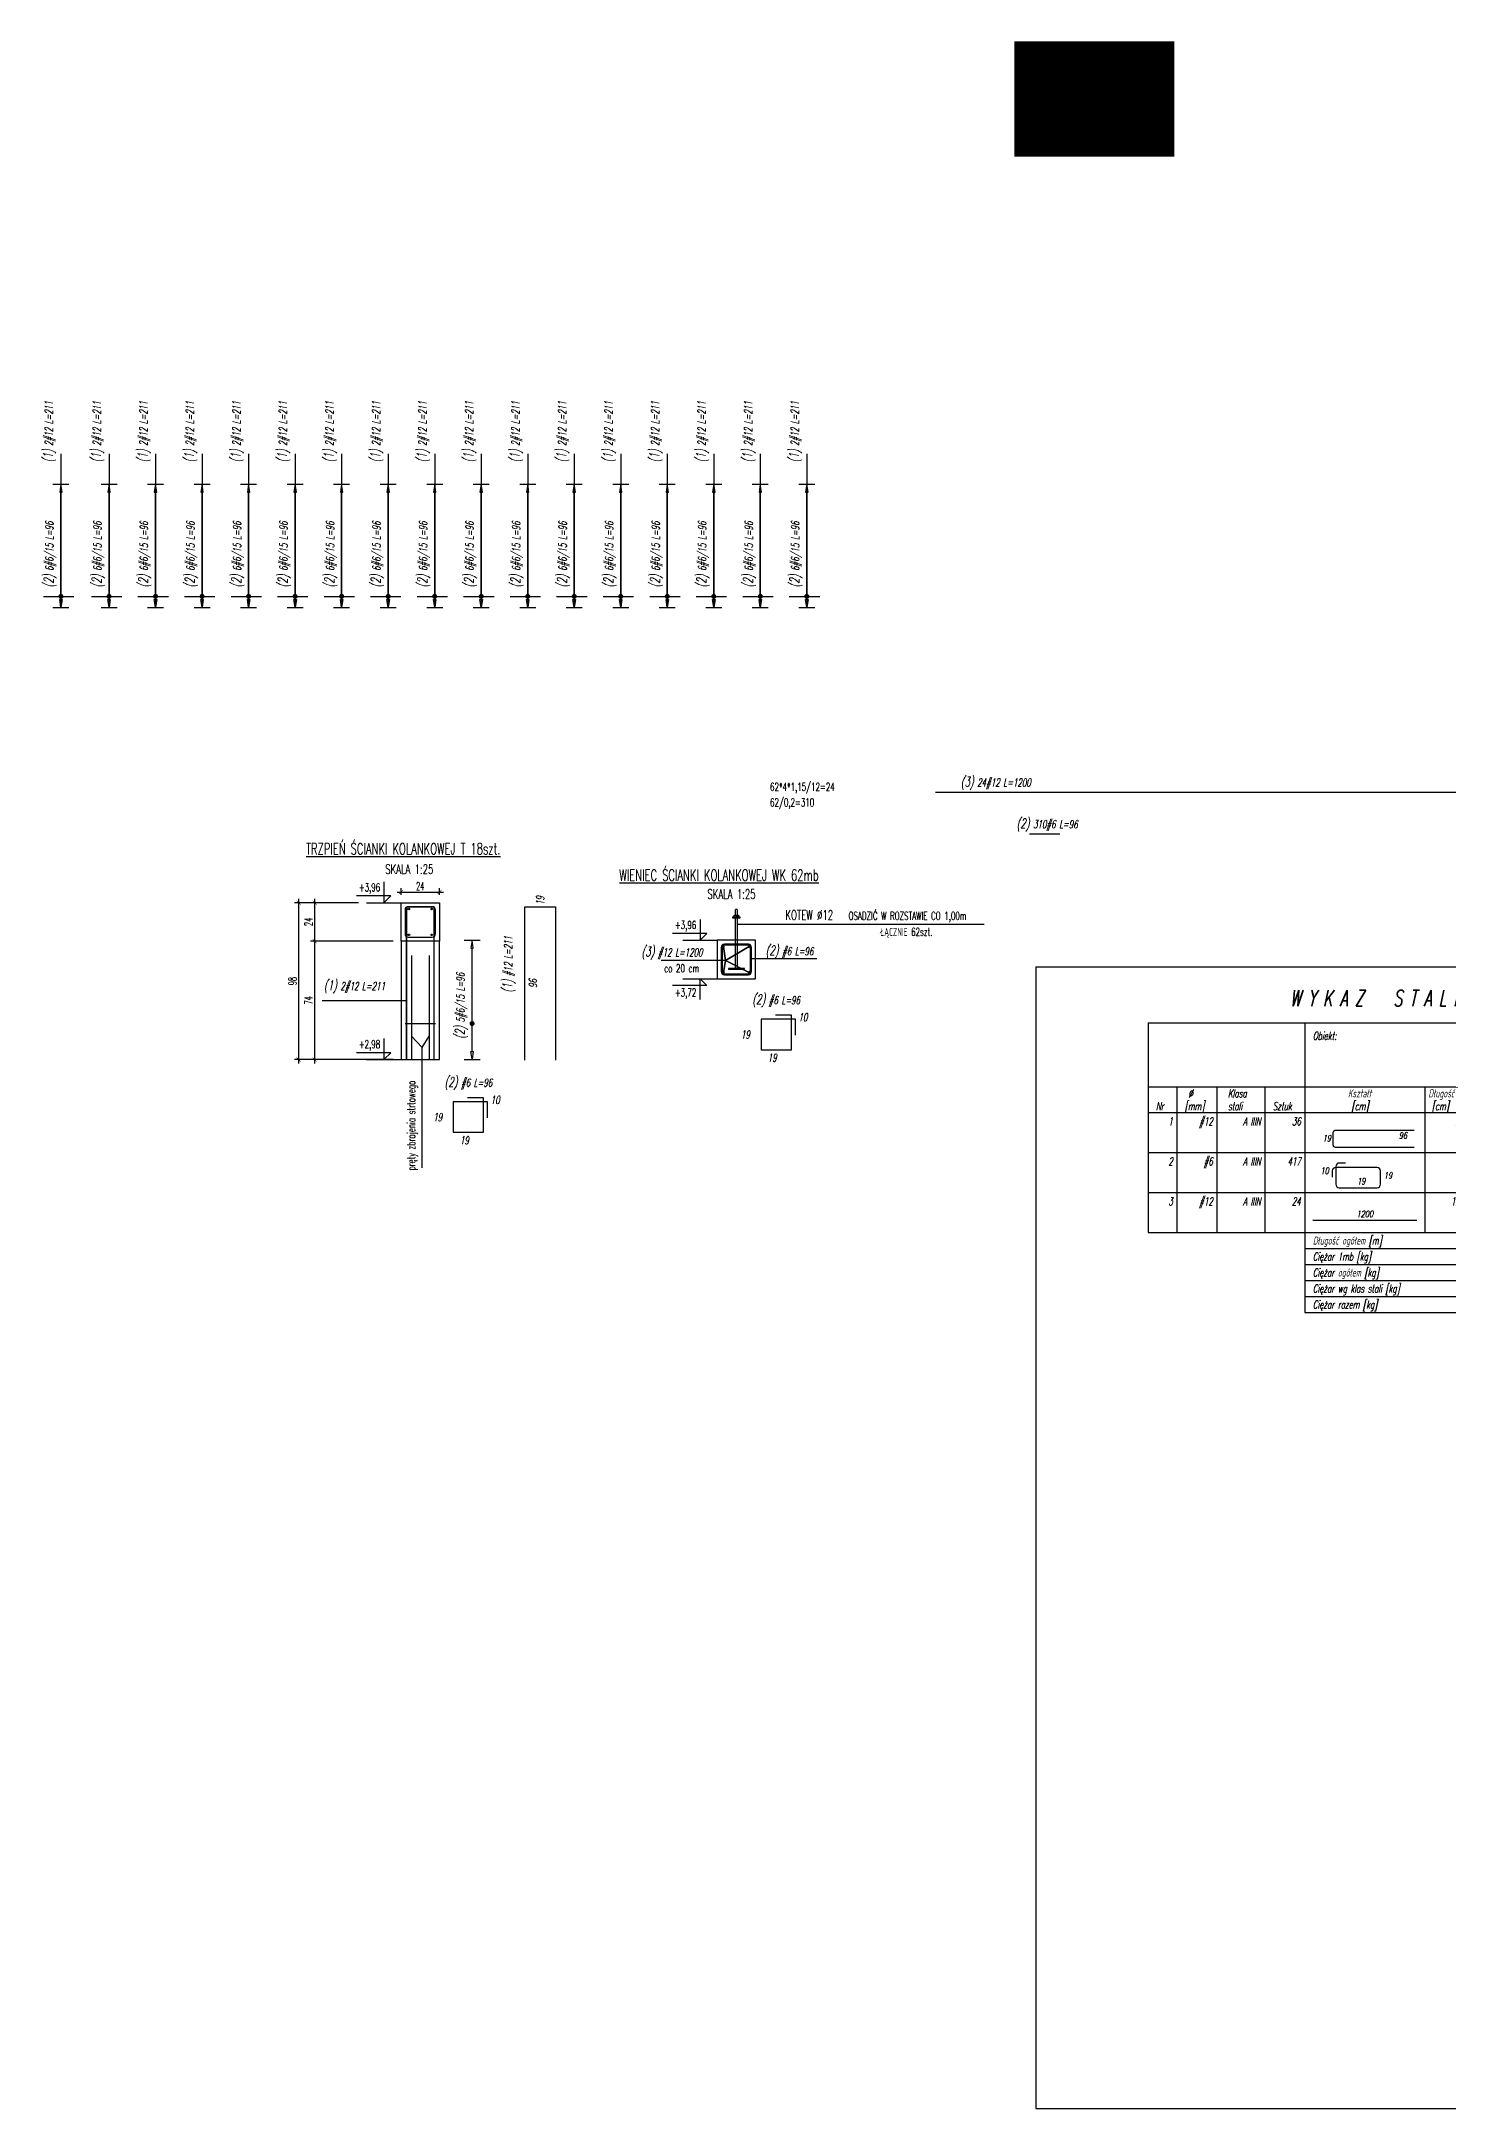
# Model space of a CAD drawing. Header units: millimetres. Extents: x 31256 to 35513, y -61921 to -60629.
# Drawn here: x 33755 to 34634, y -61921 to -60629 of the extents above; entities that cross this region are included whole.
import ezdxf
from ezdxf.enums import TextEntityAlignment as Align

# ---------------------------------------------------------------- set-up
doc = ezdxf.new("R2010")
doc.units = ezdxf.units.MM
doc.header["$LTSCALE"] = 5
doc.layers.get('Defpoints').update_dxf_attribs({"color": 251})
doc.layers.add('__NIEDRUK__', color=54, linetype='Continuous', plot=False)
for name, color, linetype in [('K-HATCHpręt', 105, 'Continuous'), ('K-LINIA', 254, 'Continuous'), ('K-ODNOSNIK', 8, 'Continuous'), ('K-SCIANY', 2, 'Continuous'), ('K-SRUBY', 3, 'Continuous'), ('K-TEXT 2.4mm', 71, 'Continuous'), ('K-TEXT 2.8mm', 101, 'Continuous'), ('K-TEXT 2mm', 254, 'Continuous'), ('K-WYMIARY', 1, 'Continuous'), ('K-ZBROJ_06', 101, 'Continuous'), ('K-ZBROJ_12', 161, 'Continuous'), ('ZBROJA_NIEZLICZAC', 255, 'Continuous'), ('ZBROJA_PRET', 161, 'Continuous'), ('ZBROJA_RZUTPR', 141, 'Continuous'), ('ZBROJA_RZUTPR1', 255, 'Continuous'), ('ZBROJA_WADLIWE', 1, 'Continuous'), ('ZBROJA_ZASIEG', 253, 'Continuous'), ('ZBROJA_ZESTAWIENIE', 62, 'Continuous'), ('ZBROJA_ZESTAWIENIE1', 252, 'Continuous'), ('ZBROJA_ZESTAWIENIE2', 30, 'Continuous'), ('ZBROJA_ZESTAWIENIE3', 141, 'Continuous'), ('ZBROJA_ZESTAWIENIE4', 210, 'Continuous'), ('ZBROJA_ZLICZAC', 125, 'Continuous')]:
    doc.layers.add(name, color=color, linetype=linetype)
doc.styles.add('STYL_ZBROJA', font='romanszb.shx', dxfattribs={"width": 0.65, "oblique": 12})
doc.styles.add('text 2.4mm', font='romans.shx', dxfattribs={"width": 0.65})
doc.styles.add('text 2.8mm', font='romans.shx', dxfattribs={"width": 0.65})
doc.styles.add('text 2mm', font='romans.shx', dxfattribs={"width": 0.65})
doc.styles.add('WYM1', font='romanszb.shx', dxfattribs={"width": 0.6})
doc.dimstyles.new('CM100', dxfattribs={"dimscale": 5, "dimtxt": 2, "dimasz": 1, "dimexe": 1, "dimexo": 2, "dimgap": 0.5, "dimtad": 1, "dimrnd": 0.5, "dimdsep": 46, "dimtxsty": 'WYM1', "dimblk": 'OBLIQUE', "dimcen": 0, "dimdle": 1, "dimclrd": 253, "dimclre": 251, "dimclrt": 30, "dimadec": 0, "dimazin": 0, "dimtfac": 1, "dimtix": 1, "dimtmove": 0, "dimatfit": 0, "dimfxl": 1, "dimtfillclr": 256, "dimtolj": 1, "dimarcsym": 0})

# ---------------------------------------------------------------- blocks, each defined once
blk = doc.blocks.new('A$C392df230')
h = blk.add_hatch()
h.set_pattern_fill('ANGLE', color=256, scale=0.025)
h.set_pattern_definition([(360, (-2880.4701, 5517.13781), (-5e-64, 0.174625), [0.127, -0.047625]), (90, (-2880.4701, 5517.13781), (-0.174625, 1e-17), [0.127, -0.047625])])
h.paths.add_polyline_path([(0.5, 0, 1), (-0.5, 0, 1)])
blk.add_circle((0, 0), 0.5)
blk = doc.blocks.new('_zestawienie')
at = {"layer": 'ZBROJA_ZESTAWIENIE'}
for p, q in [((0, 0), (413, 0)), ((98, 0), (98, -40)), ((293, 0), (293, -40)), ((413, 0), (413, -40)), ((0, -40), (413, -40)), ((0, -40), (0, -48)), ((0, -48), (0, -56)), ((18, -40), (18, -48)), ((18, -48), (18, -56)), ((43, -40), (43, -48)), ((43, -48), (43, -56)), ((73, -40), (73, -48)), ((73, -48), (73, -56)), ((98, -40), (98, -48)), ((98, -48), (98, -56)), ((173, -40), (173, -48)), ((173, -48), (173, -56)), ((203, -40), (203, -48)), ((203, -48), (203, -56)), ((233, -48), (233, -56)), ((263, -48), (263, -56)), ((293, -48), (293, -56)), ((323, -48), (323, -56)), ((353, -48), (353, -56)), ((383, -48), (383, -56)), ((413, -40), (413, -56)), ((413, -48), (413, -56)), ((0, -56), (413, -56)), ((0, -56), (0, -81)), ((18, -56), (18, -81)), ((43, -56), (43, -81)), ((73, -56), (73, -81)), ((98, -56), (98, -81)), ((173, -56), (173, -81)), ((203, -56), (203, -81)), ((233, -56), (233, -81)), ((263, -56), (263, -81)), ((293, -56), (293, -81)), ((323, -56), (323, -81)), ((353, -56), (353, -81)), ((383, -56), (383, -81)), ((413, -56), (413, -81)), ((0, -81), (0, -106)), ((18, -81), (18, -106)), ((43, -81), (43, -106)), ((73, -81), (73, -106)), ((98, -81), (98, -106)), ((173, -81), (173, -106)), ((203, -81), (203, -106)), ((233, -81), (233, -106)), ((263, -81), (263, -106)), ((293, -81), (293, -106)), ((323, -81), (323, -106)), ((353, -81), (353, -106)), ((383, -81), (383, -106)), ((413, -81), (413, -106)), ((0, -106), (0, -131)), ((18, -106), (18, -131)), ((43, -106), (43, -131)), ((73, -106), (73, -131)), ((98, -106), (98, -131)), ((173, -106), (173, -131)), ((203, -106), (203, -131)), ((233, -106), (233, -131)), ((263, -106), (263, -131)), ((293, -106), (293, -131)), ((323, -106), (323, -131)), ((353, -106), (353, -131)), ((383, -106), (383, -131)), ((413, -106), (413, -131)), ((0, -131), (413, -131)), ((98, -131), (98, -181)), ((203, -131), (203, -181)), ((233, -131), (233, -161)), ((263, -131), (263, -161)), ((293, -131), (293, -171)), ((323, -131), (323, -171)), ((353, -131), (353, -171)), ((383, -131), (383, -171)), ((413, -131), (413, -171)), ((413, -131), (413, -171)), ((263, -161), (263, -171)), ((413, -171), (413, -181)), ((98, -181), (413, -181))]:
    blk.add_line(p, q, dxfattribs=at)
at = {"layer": 'ZBROJA_ZESTAWIENIE1'}
for p, q in [((-70, 35), (428, 35)), ((-70, 35), (-70, -678.5)), ((428, 35), (428, -678.5)), ((203, -48), (413, -48)), ((0, -81), (413, -81)), ((0, -106), (413, -106)), ((98, -141), (413, -141)), ((98, -151), (413, -151)), ((98, -161), (413, -161)), ((98, -171), (413, -171)), ((-70, -678.5), (428, -678.5))]:
    blk.add_line(p, q, dxfattribs=at)
at = {"layer": 'ZBROJA_ZESTAWIENIE2'}
blk.add_line((0, 0), (0, -40), dxfattribs=at)
at = {"layer": 'ZBROJA_ZESTAWIENIE3'}
for points in [[(166.35, -77.75), (117.25, -77.75, -0.4142136), (115.75, -76.25), (115.75, -68.4, -0.4142136), (117.25, -66.9), (166.35, -66.9)], [(123.35, -87.55), (119.5, -87.55, 0.4142136), (117.3, -89.75), (117.3, -100.75, 0.4142136), (119.5, -102.95), (143.1, -102.95, 0.4142136), (145.3, -100.75), (145.3, -92.5, 0.4142136), (143.1, -90.3), (117.35, -90.3, 0.4142136), (115.15, -92.5), (115.15, -96.3)]]:
    blk.add_lwpolyline(points, format="xyb", dxfattribs=at)
blk.add_lwpolyline([(103, -123.2), (168, -123.2)], dxfattribs=at)
at = {"layer": 'ZBROJA_ZESTAWIENIE2', "style": 'STYL_ZBROJA', "oblique": 12, "width": 0.65}
for s, p in [('Obiekt:', (103, -12)), ('Rys. ', (296.5, -8)), ('Nr rys. ', (296.5, -16)), ('Data ', (296.5, -32)), ('Strona ', (296.5, -24)), ('1 z 1', (323, -24)), ('Wyk ', (296.5, -40)), ('Nr', (5, -56)), ('[mm]', (23, -56)), (' %%c', (23, -48)), ('Klasa', (50, -48)), ('stali', (50, -56)), ('Sztuk', (78, -56)), ('Kształt', (125, -48)), (' [cm]', (125, -56)), (' Długość', (173, -48)), ('  [cm]', (173, -56)), ('Długość ogółem [m]', (103, -140)), ('Ciężar 1mb [kg]', (103, -150)), ('Ciężar ogółem [kg]', (103, -160)), ('Ciężar wg klas stali [kg]', (103, -170)), ('Ciężar razem [kg]', (103, -180))]:
    blk.add_text(s, height=5, dxfattribs=at).set_placement(p, align=Align.BOTTOM_LEFT)
for s, p in [('6', (225.5, -55)), ('12', (255.5, -55)), ('1', (15.5, -64)), ('#12', (40.5, -64)), ('A IIIN', (70.5, -64)), ('36', (95.5, -64)), ('211', (200.5, -64)), ('75.96', (260.5, -64)), ('2', (15.5, -89)), ('#6', (40.5, -89)), ('A IIIN', (70.5, -89)), ('417', (95.5, -89)), ('96', (200.5, -89)), ('400.32', (230.5, -89)), ('3', (15.5, -114)), ('#12', (40.5, -114)), ('A IIIN', (70.5, -114)), ('24', (95.5, -114)), ('1200', (200.5, -114)), ('288', (260.5, -114)), ('400.32', (230.5, -139)), ('363.96', (260.5, -139)), ('0.222', (230.5, -149)), ('88.9', (230.5, -159)), ('323.2', (260.5, -159)), ('0.888', (260.5, -149)), ('(A IIIN) 412.1', (260.5, -169)), ('412.1', (410.5, -179))]:
    blk.add_text(s, height=5, dxfattribs=at).set_placement(p, align=Align.RIGHT)
for s, height, p in [('Długość całkowita [m]', 5, (308, -46)), ('19', 4, (133.25, -100.9))]:
    blk.add_text(s, height=height, dxfattribs=at).set_placement(p, align=Align.CENTER)
blk.add_text('19', height=4, dxfattribs=at).set_placement((114.35, -72.05), align=Align.MIDDLE_RIGHT)
for s, p in [('96', (161.9, -73.5)), ('10', (112.95, -95.6))]:
    blk.add_text(s, height=4, dxfattribs=at).set_placement(p, align=Align.BOTTOM_RIGHT)
blk.add_text('19', height=4, dxfattribs=at).set_placement((147.4, -95.25), align=Align.MIDDLE_LEFT)
blk.add_text('1200', height=4, dxfattribs=at).set_placement((135.5, -122.55), align=Align.BOTTOM_CENTER)
at = {"layer": 'ZBROJA_ZESTAWIENIE4', "style": 'STYL_ZBROJA', "oblique": 12, "width": 0.65}
blk.add_text('W Y K A Z   S T A L I   Z B R O J E N I O W E J', height=10, dxfattribs=at).set_placement((206.5, 10.5), align=Align.CENTER)
blk = doc.blocks.new('_ArchTick')
at = {"color": 0, "linetype": 'ByBlock', "const_width": 0.15}
blk.add_lwpolyline([(-0.5, -0.5), (0.5, 0.5)], dxfattribs=at)
blk = doc.blocks.new('*D10')
at = {"layer": 'Defpoints', "color": 0, "transparency": 16777216}
for p in [(33958, -61167.5), (33915.5, -61265.5), (33958, -61265.5)]:
    blk.add_point(p, dxfattribs=at)
at = {"layer": 'K-WYMIARY', "color": 251, "lineweight": -2, "transparency": 16777216}
for p, q in [((33953, -61167.5), (33913, -61167.5)), ((33953, -61265.5), (33913, -61265.5))]:
    blk.add_line(p, q, dxfattribs=at)
at = {"layer": 'K-WYMIARY', "color": 253, "lineweight": -2, "transparency": 16777216}
blk.add_line((33915.5, -61165), (33915.5, -61268), dxfattribs=at)
at = {"layer": 'K-WYMIARY', "color": 253, "lineweight": -2, "transparency": 16777216, "xscale": 2.5, "yscale": 2.5, "zscale": 2.5}
for p, rotation in [((33915.5, -61167.5), 90), ((33915.5, -61265.5), 270)]:
    blk.add_blockref('_ArchTick', p, dxfattribs=dict(at, rotation=rotation))
at = {"layer": 'K-WYMIARY', "color": 30, "transparency": 16777216, "insert": (33911.7, -61216.5), "char_height": 5, "attachment_point": 5, "rotation": 90, "style": 'WYM1'}
blk.add_mtext('\\A1;98', dxfattribs=at)
blk = doc.blocks.new('*D11')
at = {"layer": 'Defpoints', "color": 0, "transparency": 16777216}
for p in [(33958, -61167.5), (33925.5, -61191.5), (33979.5, -61191.5)]:
    blk.add_point(p, dxfattribs=at)
at = {"layer": 'K-WYMIARY', "color": 251, "lineweight": -2, "transparency": 16777216}
for p, q in [((33953, -61167.5), (33923, -61167.5)), ((33974.5, -61191.5), (33923, -61191.5))]:
    blk.add_line(p, q, dxfattribs=at)
at = {"layer": 'K-WYMIARY', "color": 253, "lineweight": -2, "transparency": 16777216}
blk.add_line((33925.5, -61165), (33925.5, -61194), dxfattribs=at)
at = {"layer": 'K-WYMIARY', "color": 253, "lineweight": -2, "transparency": 16777216, "xscale": 2.5, "yscale": 2.5, "zscale": 2.5}
for p, rotation in [((33925.5, -61167.5), 90), ((33925.5, -61191.5), 270)]:
    blk.add_blockref('_ArchTick', p, dxfattribs=dict(at, rotation=rotation))
at = {"layer": 'K-WYMIARY', "color": 30, "transparency": 16777216, "insert": (33921.7, -61179.5), "char_height": 5, "attachment_point": 5, "rotation": 90, "style": 'WYM1'}
blk.add_mtext('\\A1;24', dxfattribs=at)
blk = doc.blocks.new('*D12')
at = {"layer": 'Defpoints', "color": 0, "transparency": 16777216}
for p in [(33979.5, -61191.5), (33925.5, -61265.5), (33979.5, -61265.5)]:
    blk.add_point(p, dxfattribs=at)
at = {"layer": 'K-WYMIARY', "color": 251, "lineweight": -2, "transparency": 16777216}
for p, q in [((33974.5, -61191.5), (33923, -61191.5)), ((33974.5, -61265.5), (33923, -61265.5))]:
    blk.add_line(p, q, dxfattribs=at)
at = {"layer": 'K-WYMIARY', "color": 253, "lineweight": -2, "transparency": 16777216}
blk.add_line((33925.5, -61189), (33925.5, -61268), dxfattribs=at)
at = {"layer": 'K-WYMIARY', "color": 253, "lineweight": -2, "transparency": 16777216, "xscale": 2.5, "yscale": 2.5, "zscale": 2.5}
for p, rotation in [((33925.5, -61191.5), 90), ((33925.5, -61265.5), 270)]:
    blk.add_blockref('_ArchTick', p, dxfattribs=dict(at, rotation=rotation))
at = {"layer": 'K-WYMIARY', "color": 30, "transparency": 16777216, "insert": (33921.7, -61228.5), "char_height": 5, "attachment_point": 5, "rotation": 90, "style": 'WYM1'}
blk.add_mtext('\\A1;74', dxfattribs=at)
blk = doc.blocks.new('A$Cb27160d0')
for p, q in [((0.6, 5.3), (-0.6, 5.3)), ((-0.4, 1.7), (-0.4, 0.4)), ((0.5, 1.7), (0.5, 0.4))]:
    blk.add_line(p, q)
at = {"lineweight": -2}
for points in [[(-2.3, 0), (2.3, 0), (2.3, 0.4), (-2.3, 0.4)], [(-5, -32), (5, -32), (5, -31.6), (-5, -31.6)]]:
    blk.add_lwpolyline(points, close=True, dxfattribs=at)
blk.add_lwpolyline([(-1.3, 1.7), (1.3, 1.7), (1.3, 0.4), (-1.3, 0.4)], close=True)
for points in [[(-0.6, 1.7), (-0.6, 5.3)], [(0.6, 0), (0.6, -31.6), (-0.6, -31.6), (-0.6, 0)], [(0.6, 5.3), (0.6, 1.7)], [(1.3, 1.7), (1.3, 0.4)]]:
    blk.add_lwpolyline(points)
blk = doc.blocks.new('*D19')
at = {"layer": 'Defpoints', "color": 0, "transparency": 16777216}
for p in [(34003.5, -61160.8), (33979.5, -61167.5), (34003.5, -61167.5)]:
    blk.add_point(p, dxfattribs=at)
at = {"layer": 'K-WYMIARY', "color": 253, "lineweight": -2, "transparency": 16777216}
blk.add_line((33977, -61160.8), (34006, -61160.8), dxfattribs=at)
at = {"layer": 'K-WYMIARY', "color": 251, "lineweight": -2, "transparency": 16777216}
for p, q in [((33979.5, -61162.5), (33979.5, -61158.3)), ((34003.5, -61162.5), (34003.5, -61158.3))]:
    blk.add_line(p, q, dxfattribs=at)
at = {"layer": 'K-WYMIARY', "color": 253, "lineweight": -2, "transparency": 16777216, "xscale": 2.5, "yscale": 2.5, "zscale": 2.5, "rotation": 180}
blk.add_blockref('_ArchTick', (33979.5, -61160.8), dxfattribs=at)
at = {"layer": 'K-WYMIARY', "color": 253, "lineweight": -2, "transparency": 16777216, "xscale": 2.5, "yscale": 2.5, "zscale": 2.5}
blk.add_blockref('_ArchTick', (34003.5, -61160.8), dxfattribs=at)
at = {"layer": 'K-WYMIARY', "color": 30, "transparency": 16777216, "insert": (33991.5, -61157.1), "char_height": 5, "attachment_point": 5, "style": 'WYM1'}
blk.add_mtext('\\A1;24', dxfattribs=at)

msp = doc.modelspace()

# ---------------------------------------------------------------- linework, layer by layer
at = {"layer": '__NIEDRUK__'}
msp.add_lwpolyline([(34181.487, -61211.879), (34196.487, -61211.879, 0.41421356), (34197.887, -61210.479), (34197.887, -61195.479, 0.41421356), (34196.487, -61194.079), (34181.487, -61194.079, 0.41421356), (34180.087, -61195.479), (34180.087, -61210.479, 0.41421356)], format="xyb", close=True, dxfattribs=at)
at = {"layer": 'K-HATCHpręt'}
msp.add_lwpolyline([(33983.99, -61188.974), (33998.99, -61188.974, 0.41421356), (34000.99, -61186.974), (34000.99, -61171.974, 0.41421356), (33998.99, -61169.974), (33983.99, -61169.974, 0.41421356), (33981.99, -61171.974), (33981.99, -61186.974, 0.41421356)], format="xyb", close=True, dxfattribs=at)
for points in [[(33985.99, -61200.479), (33985.99, -61265.479)], [(33996.989, -61200.479), (33996.989, -61265.479)]]:
    msp.add_lwpolyline(points, dxfattribs=at)
for centre in [(33984.388, -61171.41), (33998.591, -61171.41), (33984.388, -61187.537), (33998.591, -61187.537)]:
    msp.add_circle(centre, 0.5, dxfattribs=at)
at = {"layer": 'K-LINIA'}
msp.add_lwpolyline([(33979.49, -61265.479), (34003.49, -61265.479), (34003.49, -61191.474), (33979.49, -61191.474)], close=True, dxfattribs=at)
for points in [[(34239.283, -61202.463), (34198.487, -61202.463)], [(33930.174, -61228.577), (33982.99, -61228.577)], [(33992.718, -61333.142), (33992.718, -61257.982), (33985.99, -61250.853), (33992.718, -61257.982), (33996.989, -61250.853)]]:
    msp.add_lwpolyline(points, dxfattribs=at)
at = {"layer": 'K-ODNOSNIK'}
for points in [[(34343.811, -61181.084), (34189.587, -61181.084)], [(34182.114, -61203.528), (34197.089, -61211.043), (34182.114, -61203.528), (34180.886, -61211.043), (34182.114, -61203.528), (34197.089, -61194.916), (34182.114, -61203.528), (34180.886, -61194.916), (34182.114, -61203.528), (34142.065, -61203.528)]]:
    msp.add_lwpolyline(points, dxfattribs=at)
at = {"layer": 'K-SCIANY'}
for points in [[(33979.49, -61167.474), (34003.49, -61167.474), (34003.49, -61191.474), (33979.49, -61191.474)], [(34176.987, -61214.979), (34200.987, -61214.979), (34200.987, -61190.979), (34176.987, -61190.979)], [(34176.987, -61214.979), (34200.987, -61214.979), (34200.987, -61190.979), (34176.987, -61190.979)]]:
    msp.add_lwpolyline(points, close=True, dxfattribs=at)
at = {"layer": 'K-TEXT 2mm', "lineweight": -2}
for points in [[(33968.816, -61154.39), (33968.816, -61167.474), (33973.009, -61163.281), (33951.665, -61163.281)], [(34166.314, -61177.895), (34166.314, -61190.979), (34170.507, -61186.786), (34149.163, -61186.786)], [(34166.314, -61228.064), (34166.314, -61214.979), (34170.507, -61219.172), (34149.163, -61219.172)], [(33968.816, -61252.395), (33968.816, -61265.479), (33973.009, -61261.286), (33951.665, -61261.286)]]:
    msp.add_lwpolyline(points, dxfattribs=at)
at = {"layer": 'K-TEXT 2mm'}
for points in [[(33957.968, -61167.474), (33979.665, -61167.474)], [(34155.465, -61190.979), (34177.163, -61190.979)], [(34155.465, -61214.979), (34177.163, -61214.979)], [(33957.968, -61265.479), (33979.665, -61265.479)]]:
    msp.add_lwpolyline(points, dxfattribs=at)
at = {"layer": 'K-ZBROJ_06'}
msp.add_lwpolyline([(34181.487, -61212.479), (34196.487, -61212.479, 0.41421356), (34198.487, -61210.479), (34198.487, -61195.479, 0.41421356), (34196.487, -61193.479), (34181.487, -61193.479, 0.41421356), (34179.487, -61195.479), (34179.487, -61210.479, 0.41421356)], format="xyb", close=True, dxfattribs=at)
at = {"layer": 'K-ZBROJ_12'}
msp.add_lwpolyline([(33982.99, -61265.479), (33982.99, -61169.974), (33999.99, -61169.974), (33999.99, -61265.479)], dxfattribs=at)
at = {"layer": 'ZBROJA_NIEZLICZAC', "const_width": 6}
msp.add_lwpolyline([(34362.755, -60632.164), (34462.755, -60632.164)], dxfattribs=at)
at = {"layer": 'ZBROJA_PRET'}
for p, q in [((33766.959, -60886.914), (33766.959, -60982.914)), ((33797.026, -60886.914), (33797.026, -60982.914)), ((33826.092, -60886.914), (33826.092, -60982.914)), ((33855.159, -60886.914), (33855.159, -60982.914)), ((33884.226, -60886.914), (33884.226, -60982.914)), ((33913.293, -60886.914), (33913.293, -60982.914)), ((33942.36, -60886.914), (33942.36, -60982.914)), ((33971.427, -60886.914), (33971.427, -60982.914)), ((34000.494, -60886.914), (34000.494, -60982.914)), ((34029.561, -60886.914), (34029.561, -60982.914)), ((34058.627, -60886.914), (34058.627, -60982.914)), ((34087.694, -60886.914), (34087.694, -60982.914)), ((34116.761, -60886.914), (34116.761, -60982.914)), ((34145.828, -60886.914), (34145.828, -60982.914)), ((34174.895, -60886.914), (34174.895, -60982.914)), ((34203.962, -60886.914), (34203.962, -60982.914)), ((34233.029, -60886.914), (34233.029, -60982.914)), ((33755.982, -60976.038), (33774.982, -60976.038)), ((33786.049, -60976.038), (33805.049, -60976.038)), ((33815.116, -60976.038), (33834.116, -60976.038)), ((33844.182, -60976.038), (33863.182, -60976.038)), ((33873.249, -60976.038), (33892.249, -60976.038)), ((33902.316, -60976.038), (33921.316, -60976.038)), ((33931.383, -60976.038), (33950.383, -60976.038)), ((33960.45, -60976.038), (33979.45, -60976.038)), ((33989.517, -60976.038), (34008.517, -60976.038)), ((34018.584, -60976.038), (34037.584, -60976.038)), ((34047.651, -60976.038), (34066.651, -60976.038)), ((34076.717, -60976.038), (34095.717, -60976.038)), ((34105.784, -60976.038), (34124.784, -60976.038)), ((34134.851, -60976.038), (34153.851, -60976.038)), ((34163.918, -60976.038), (34182.918, -60976.038)), ((34192.985, -60976.038), (34211.985, -60976.038)), ((34222.052, -60976.038), (34241.052, -60976.038)), ((34313.386, -61098.37), (35513.386, -61098.37)), ((34372.139, -61124.417), (34391.139, -61124.417)), ((33982.99, -61169.974), (33982.99, -61265.974)), ((33981.99, -61242.978), (34000.99, -61242.978))]:
    msp.add_line(p, q, dxfattribs=at)
at = {"layer": 'ZBROJA_PRET', "const_width": 6}
msp.add_lwpolyline([(34362.755, -60638.164), (34462.755, -60638.164)], dxfattribs=at)
at = {"layer": 'ZBROJA_RZUTPR', "const_width": 6}
msp.add_lwpolyline([(34362.755, -60644.164), (34462.755, -60644.164)], dxfattribs=at)
at = {"layer": 'ZBROJA_RZUTPR'}
for points in [[(34056.912, -61265.974), (34056.912, -61169.974, -0.41421356), (34056.912, -61169.974), (34075.912, -61169.974, -0.41421356), (34075.912, -61169.974), (34075.912, -61265.974)], [(34225.912, -61250.333), (34225.912, -61240.333, 0.41421356), (34225.912, -61240.333), (34204.412, -61240.333, 0.41421356), (34204.412, -61240.333), (34204.412, -61259.333, 0.41421356), (34204.412, -61259.333), (34223.412, -61259.333, 0.41421356), (34223.412, -61259.333), (34223.412, -61237.833, 0.41421356), (34223.412, -61237.833), (34213.412, -61237.833)], [(34033.603, -61301.959), (34033.603, -61291.959, 0.41421356), (34033.603, -61291.959), (34012.103, -61291.959, 0.41421356), (34012.103, -61291.959), (34012.103, -61310.959, 0.41421356), (34012.103, -61310.959), (34031.103, -61310.959, 0.41421356), (34031.103, -61310.959), (34031.103, -61289.459, 0.41421356), (34031.103, -61289.459), (34021.103, -61289.459)]]:
    msp.add_lwpolyline(points, format="xyb", dxfattribs=at)
at = {"layer": 'ZBROJA_RZUTPR1', "const_width": 6}
msp.add_lwpolyline([(34362.755, -60650.164), (34462.755, -60650.164)], dxfattribs=at)
at = {"layer": 'ZBROJA_WADLIWE', "const_width": 6}
msp.add_lwpolyline([(34362.755, -60656.164), (34462.755, -60656.164)], dxfattribs=at)
at = {"layer": 'ZBROJA_ZASIEG'}
for p, q in [((33761.959, -60905.914), (33771.959, -60905.914)), ((33792.026, -60905.914), (33802.026, -60905.914)), ((33821.092, -60905.914), (33831.092, -60905.914)), ((33850.159, -60905.914), (33860.159, -60905.914)), ((33879.226, -60905.914), (33889.226, -60905.914)), ((33908.293, -60905.914), (33918.293, -60905.914)), ((33937.36, -60905.914), (33947.36, -60905.914)), ((33966.427, -60905.914), (33976.427, -60905.914)), ((33995.494, -60905.914), (34005.494, -60905.914)), ((34024.561, -60905.914), (34034.561, -60905.914)), ((34053.627, -60905.914), (34063.627, -60905.914)), ((34082.694, -60905.914), (34092.694, -60905.914)), ((34111.761, -60905.914), (34121.761, -60905.914)), ((34140.828, -60905.914), (34150.828, -60905.914)), ((34169.895, -60905.914), (34179.895, -60905.914)), ((34198.962, -60905.914), (34208.962, -60905.914)), ((34228.029, -60905.914), (34238.029, -60905.914)), ((33761.959, -60982.914), (33771.959, -60982.914)), ((33792.026, -60982.914), (33802.026, -60982.914)), ((33821.092, -60982.914), (33831.092, -60982.914)), ((33850.159, -60982.914), (33860.159, -60982.914)), ((33879.226, -60982.914), (33889.226, -60982.914)), ((33908.293, -60982.914), (33918.293, -60982.914)), ((33937.36, -60982.914), (33947.36, -60982.914)), ((33966.427, -60982.914), (33976.427, -60982.914)), ((33995.494, -60982.914), (34005.494, -60982.914)), ((34024.561, -60982.914), (34034.561, -60982.914)), ((34053.627, -60982.914), (34063.627, -60982.914)), ((34082.694, -60982.914), (34092.694, -60982.914)), ((34111.761, -60982.914), (34121.761, -60982.914)), ((34140.828, -60982.914), (34150.828, -60982.914)), ((34169.895, -60982.914), (34179.895, -60982.914)), ((34198.962, -60982.914), (34208.962, -60982.914)), ((34228.029, -60982.914), (34238.029, -60982.914)), ((34018.859, -61190.979), (34028.859, -61190.979)), ((34018.859, -61265.479), (34028.859, -61265.479))]:
    msp.add_line(p, q, dxfattribs=at)
at = {"layer": 'ZBROJA_ZASIEG', "const_width": 6}
msp.add_lwpolyline([(34362.755, -60662.164), (34462.755, -60662.164)], dxfattribs=at)
at = {"layer": 'ZBROJA_ZASIEG'}
for points in [[(33766.959, -60977.914), (33767.734, -60977.914), (33766.959, -60982.914), (33766.184, -60977.914), (33766.959, -60977.914), (33766.959, -60910.914), (33767.734, -60910.914), (33766.959, -60905.914), (33766.184, -60910.914), (33766.959, -60910.914)], [(33797.026, -60977.914), (33797.801, -60977.914), (33797.026, -60982.914), (33796.251, -60977.914), (33797.026, -60977.914), (33797.026, -60910.914), (33797.801, -60910.914), (33797.026, -60905.914), (33796.251, -60910.914), (33797.026, -60910.914)], [(33826.092, -60977.914), (33826.867, -60977.914), (33826.092, -60982.914), (33825.317, -60977.914), (33826.092, -60977.914), (33826.092, -60910.914), (33826.867, -60910.914), (33826.092, -60905.914), (33825.317, -60910.914), (33826.092, -60910.914)], [(33855.159, -60977.914), (33855.934, -60977.914), (33855.159, -60982.914), (33854.384, -60977.914), (33855.159, -60977.914), (33855.159, -60910.914), (33855.934, -60910.914), (33855.159, -60905.914), (33854.384, -60910.914), (33855.159, -60910.914)], [(33884.226, -60977.914), (33885.001, -60977.914), (33884.226, -60982.914), (33883.451, -60977.914), (33884.226, -60977.914), (33884.226, -60910.914), (33885.001, -60910.914), (33884.226, -60905.914), (33883.451, -60910.914), (33884.226, -60910.914)], [(33913.293, -60977.914), (33914.068, -60977.914), (33913.293, -60982.914), (33912.518, -60977.914), (33913.293, -60977.914), (33913.293, -60910.914), (33914.068, -60910.914), (33913.293, -60905.914), (33912.518, -60910.914), (33913.293, -60910.914)], [(33942.36, -60977.914), (33943.135, -60977.914), (33942.36, -60982.914), (33941.585, -60977.914), (33942.36, -60977.914), (33942.36, -60910.914), (33943.135, -60910.914), (33942.36, -60905.914), (33941.585, -60910.914), (33942.36, -60910.914)], [(33971.427, -60977.914), (33972.202, -60977.914), (33971.427, -60982.914), (33970.652, -60977.914), (33971.427, -60977.914), (33971.427, -60910.914), (33972.202, -60910.914), (33971.427, -60905.914), (33970.652, -60910.914), (33971.427, -60910.914)], [(34000.494, -60977.914), (34001.269, -60977.914), (34000.494, -60982.914), (33999.719, -60977.914), (34000.494, -60977.914), (34000.494, -60910.914), (34001.269, -60910.914), (34000.494, -60905.914), (33999.719, -60910.914), (34000.494, -60910.914)], [(34029.561, -60977.914), (34030.336, -60977.914), (34029.561, -60982.914), (34028.786, -60977.914), (34029.561, -60977.914), (34029.561, -60910.914), (34030.336, -60910.914), (34029.561, -60905.914), (34028.786, -60910.914), (34029.561, -60910.914)], [(34058.627, -60977.914), (34059.402, -60977.914), (34058.627, -60982.914), (34057.852, -60977.914), (34058.627, -60977.914), (34058.627, -60910.914), (34059.402, -60910.914), (34058.627, -60905.914), (34057.852, -60910.914), (34058.627, -60910.914)], [(34087.694, -60977.914), (34088.469, -60977.914), (34087.694, -60982.914), (34086.919, -60977.914), (34087.694, -60977.914), (34087.694, -60910.914), (34088.469, -60910.914), (34087.694, -60905.914), (34086.919, -60910.914), (34087.694, -60910.914)], [(34116.761, -60977.914), (34117.536, -60977.914), (34116.761, -60982.914), (34115.986, -60977.914), (34116.761, -60977.914), (34116.761, -60910.914), (34117.536, -60910.914), (34116.761, -60905.914), (34115.986, -60910.914), (34116.761, -60910.914)], [(34145.828, -60977.914), (34146.603, -60977.914), (34145.828, -60982.914), (34145.053, -60977.914), (34145.828, -60977.914), (34145.828, -60910.914), (34146.603, -60910.914), (34145.828, -60905.914), (34145.053, -60910.914), (34145.828, -60910.914)], [(34174.895, -60977.914), (34175.67, -60977.914), (34174.895, -60982.914), (34174.12, -60977.914), (34174.895, -60977.914), (34174.895, -60910.914), (34175.67, -60910.914), (34174.895, -60905.914), (34174.12, -60910.914), (34174.895, -60910.914)], [(34203.962, -60977.914), (34204.737, -60977.914), (34203.962, -60982.914), (34203.187, -60977.914), (34203.962, -60977.914), (34203.962, -60910.914), (34204.737, -60910.914), (34203.962, -60905.914), (34203.187, -60910.914), (34203.962, -60910.914)], [(34233.029, -60977.914), (34233.804, -60977.914), (34233.029, -60982.914), (34232.254, -60977.914), (34233.029, -60977.914), (34233.029, -60910.914), (34233.804, -60910.914), (34233.029, -60905.914), (34232.254, -60910.914), (34233.029, -60910.914)], [(34023.859, -61260.479), (34024.634, -61260.479), (34023.859, -61265.479), (34023.084, -61260.479), (34023.859, -61260.479), (34023.859, -61195.979), (34024.634, -61195.979), (34023.859, -61190.979), (34023.084, -61195.979), (34023.859, -61195.979)]]:
    msp.add_lwpolyline(points, dxfattribs=at)
at = {"layer": 'ZBROJA_ZASIEG', "const_width": 1.575}
for points in [[(33766.171, -60976.038, 1), (33767.746, -60976.038, 1)], [(33796.238, -60976.038, 1), (33797.813, -60976.038, 1)], [(33825.305, -60976.038, 1), (33826.88, -60976.038, 1)], [(33854.372, -60976.038, 1), (33855.947, -60976.038, 1)], [(33883.439, -60976.038, 1), (33885.014, -60976.038, 1)], [(33912.506, -60976.038, 1), (33914.081, -60976.038, 1)], [(33941.572, -60976.038, 1), (33943.147, -60976.038, 1)], [(33970.639, -60976.038, 1), (33972.214, -60976.038, 1)], [(33999.706, -60976.038, 1), (34001.281, -60976.038, 1)], [(34028.773, -60976.038, 1), (34030.348, -60976.038, 1)], [(34057.84, -60976.038, 1), (34059.415, -60976.038, 1)], [(34086.907, -60976.038, 1), (34088.482, -60976.038, 1)], [(34115.974, -60976.038, 1), (34117.549, -60976.038, 1)], [(34145.041, -60976.038, 1), (34146.616, -60976.038, 1)], [(34174.107, -60976.038, 1), (34175.682, -60976.038, 1)], [(34203.174, -60976.038, 1), (34204.749, -60976.038, 1)], [(34232.241, -60976.038, 1), (34233.816, -60976.038, 1)], [(34023.071, -61242.978, 1), (34024.646, -61242.978, 1)]]:
    msp.add_lwpolyline(points, format="xyb", close=True, dxfattribs=at)
at = {"layer": 'ZBROJA_ZESTAWIENIE', "const_width": 6}
msp.add_lwpolyline([(34362.755, -60668.164), (34462.755, -60668.164)], dxfattribs=at)
at = {"layer": 'ZBROJA_ZESTAWIENIE1', "const_width": 6}
msp.add_lwpolyline([(34362.755, -60674.164), (34462.755, -60674.164)], dxfattribs=at)
at = {"layer": 'ZBROJA_ZESTAWIENIE2', "const_width": 6}
msp.add_lwpolyline([(34362.755, -60680.164), (34462.755, -60680.164)], dxfattribs=at)
at = {"layer": 'ZBROJA_ZESTAWIENIE3', "const_width": 6}
msp.add_lwpolyline([(34362.755, -60686.164), (34462.755, -60686.164)], dxfattribs=at)
at = {"layer": 'ZBROJA_ZESTAWIENIE4', "const_width": 6}
msp.add_lwpolyline([(34362.755, -60692.164), (34462.755, -60692.164)], dxfattribs=at)
at = {"layer": 'ZBROJA_ZLICZAC', "const_width": 6}
msp.add_lwpolyline([(34362.755, -60698.164), (34462.755, -60698.164)], dxfattribs=at)

# ---------------------------------------------------------------- block references
at = {"layer": 'K-SRUBY', "lineweight": -2}
msp.add_blockref('A$Cb27160d0', (34188.987, -61176.979), dxfattribs=at)
at = {"layer": 'K-ZBROJ_12', "xscale": -1, "rotation": 180}
msp.add_blockref('A$C392df230', (34180.886, -61194.916), dxfattribs=at)
at = {"layer": 'K-ZBROJ_12', "rotation": 180}
msp.add_blockref('A$C392df230', (34197.089, -61194.916), dxfattribs=at)
at = {"layer": 'K-ZBROJ_12'}
msp.add_blockref('A$C392df230', (34180.886, -61211.043), dxfattribs=at)
at = {"layer": 'K-ZBROJ_12', "xscale": -1}
msp.add_blockref('A$C392df230', (34197.089, -61211.043), dxfattribs=at)
at = {"layer": 'ZBROJA_ZESTAWIENIE'}
msp.add_blockref('_zestawienie', (34446.21, -61242.635), dxfattribs=at)

# ---------------------------------------------------------------- texts
at = {"layer": 'K-TEXT 2.4mm', "style": 'text 2.4mm', "width": 0.65}
for p in [(33969.59, -61149.514), (34170.926, -61165.094)]:
    msp.add_text('SKALA 1:25', height=6, dxfattribs=at).set_placement(p)
at = {"layer": 'K-TEXT 2.4mm', "lineweight": -2, "style": 'text 2.4mm', "width": 0.65}
msp.add_text('KOTEW %%C12', height=6, dxfattribs=at).set_placement((34219.7, -61178.192))
at = {"layer": 'K-TEXT 2.8mm', "style": 'text 2.8mm', "width": 0.65}
for s, p in [('%%UTRZPIEŃ ŚCIANKI KOLANKOWEJ T 18szt.', (33920.108, -61137.281)), ('%%UWIENIEC ŚCIANKI KOLANKOWEJ WK 62mb', (34115.895, -61153.735))]:
    msp.add_text(s, height=7, dxfattribs=at).set_placement(p)
at = {"layer": 'K-TEXT 2mm', "style": 'text 2mm', "width": 0.65}
for s, p in [('62*4*1,15/12=24', (34210.073, -61097.567)), ('62/0,2=310', (34210.073, -61107.297))]:
    msp.add_text(s, height=5, dxfattribs=at).set_placement(p)
at = {"layer": 'K-TEXT 2mm', "lineweight": -2, "style": 'text 2mm', "width": 0.65}
for s, p in [('+3,96', (33953.104, -61160.395)), ('OSADZIĆ W ROZSTAWIE CO 1,00m', (34259.125, -61178.192)), ('+3,96', (34150.601, -61183.9)), ('ŁĄCZNIE 62szt.', (34278.879, -61188.236)), ('co 20 cm', (34143.897, -61210.959)), ('+3,72', (34150.601, -61226.106)), ('+2,98', (33953.104, -61258.4))]:
    msp.add_text(s, height=5, dxfattribs=at).set_placement(p)
at = {"layer": 'K-TEXT 2mm', "style": 'text 2mm', "width": 0.65}
msp.add_text('pręty zbrojenia strtowego', height=5, rotation=90, dxfattribs=at).set_placement((33988.356, -61334.842))
at = {"layer": 'ZBROJA_NIEZLICZAC', "insert": (34050.912, -61205.974), "char_height": 10, "attachment_point": 8, "rotation": 90, "style": 'STYL_ZBROJA'}
msp.add_mtext('\\H6;\\C71;\\H5;\\C256;\\H6;\\C71;(1)\\H5;\\C256; #12 L=211', dxfattribs=at)
at = {"layer": 'ZBROJA_NIEZLICZAC', "char_height": 5, "style": 'STYL_ZBROJA'}
for s, insert, attachment_point in [('\\H6;\\C71;\\H5;\\C256;\\H6;\\C71;(3)\\H5;\\C256; #12 L=1200', (34129.758, -61203.034), 7), ('\\H6;\\C71;\\H5;\\C256;\\H6;\\C71;(2)\\H5;\\C256; #6 L=96', (34222.219, -61202.278), 8), ('\\H6;\\C71;\\H5;\\C256;\\H6;\\C71;(2)\\H5;\\C256; #6 L=96', (34213.912, -61232.833), 8), ('\\H6;\\C71;\\H5;\\C256;\\H6;\\C71;(2)\\H5;\\C256; #6 L=96', (34021.603, -61284.459), 8)]:
    msp.add_mtext(s, dxfattribs=dict(at, insert=insert, attachment_point=attachment_point))
at = {"layer": 'ZBROJA_RZUTPR1', "style": 'STYL_ZBROJA', "oblique": 12, "width": 0.65}
msp.add_text('19', height=5, rotation=90, dxfattribs=at).set_placement((34066.412, -61163.331), align=Align.MIDDLE_RIGHT)
msp.add_text('96', height=5, rotation=90, dxfattribs=at).set_placement((34061.912, -61217.974), align=Align.MIDDLE)
for p in [(34233.412, -61239.083), (34041.103, -61290.709)]:
    msp.add_text('10', height=5, dxfattribs=at).set_placement(p, align=Align.MIDDLE_RIGHT)
for p in [(34191.912, -61249.833), (33999.603, -61301.459)]:
    msp.add_text('19', height=5, dxfattribs=at).set_placement(p, align=Align.MIDDLE_LEFT)
for p in [(34211.412, -61261.833), (34019.103, -61313.459)]:
    msp.add_text('19', height=5, dxfattribs=at).set_placement(p, align=Align.TOP_CENTER)
at = {"layer": 'ZBROJA_ZLICZAC', "char_height": 10, "attachment_point": 7, "rotation": 90, "style": 'STYL_ZBROJA'}
for s, insert in [('\\H6;\\C71;\\H5;\\C256;\\H6;\\C71;(1)\\H5;\\C256; 2#12 L=211', (33763.876, -60892.209)), ('\\H6;\\C71;\\H5;\\C256;\\H6;\\C71;(1)\\H5;\\C256; 2#12 L=211', (33793.943, -60892.209)), ('\\H6;\\C71;\\H5;\\C256;\\H6;\\C71;(1)\\H5;\\C256; 2#12 L=211', (33823.01, -60892.209)), ('\\H6;\\C71;\\H5;\\C256;\\H6;\\C71;(1)\\H5;\\C256; 2#12 L=211', (33852.077, -60892.209)), ('\\H6;\\C71;\\H5;\\C256;\\H6;\\C71;(1)\\H5;\\C256; 2#12 L=211', (33881.144, -60892.209)), ('\\H6;\\C71;\\H5;\\C256;\\H6;\\C71;(1)\\H5;\\C256; 2#12 L=211', (33910.211, -60892.209)), ('\\H6;\\C71;\\H5;\\C256;\\H6;\\C71;(1)\\H5;\\C256; 2#12 L=211', (33939.278, -60892.209)), ('\\H6;\\C71;\\H5;\\C256;\\H6;\\C71;(1)\\H5;\\C256; 2#12 L=211', (33968.344, -60892.209)), ('\\H6;\\C71;\\H5;\\C256;\\H6;\\C71;(1)\\H5;\\C256; 2#12 L=211', (33997.411, -60892.209)), ('\\H6;\\C71;\\H5;\\C256;\\H6;\\C71;(1)\\H5;\\C256; 2#12 L=211', (34026.478, -60892.209)), ('\\H6;\\C71;\\H5;\\C256;\\H6;\\C71;(1)\\H5;\\C256; 2#12 L=211', (34055.545, -60892.209)), ('\\H6;\\C71;\\H5;\\C256;\\H6;\\C71;(1)\\H5;\\C256; 2#12 L=211', (34084.612, -60892.209)), ('\\H6;\\C71;\\H5;\\C256;\\H6;\\C71;(1)\\H5;\\C256; 2#12 L=211', (34113.679, -60892.209)), ('\\H6;\\C71;\\H5;\\C256;\\H6;\\C71;(1)\\H5;\\C256; 2#12 L=211', (34142.746, -60892.209)), ('\\H6;\\C71;\\H5;\\C256;\\H6;\\C71;(1)\\H5;\\C256; 2#12 L=211', (34171.813, -60892.209)), ('\\H6;\\C71;\\H5;\\C256;\\H6;\\C71;(1)\\H5;\\C256; 2#12 L=211', (34200.879, -60892.209)), ('\\H6;\\C71;\\H5;\\C256;\\H6;\\C71;(1)\\H5;\\C256; 2#12 L=211', (34229.946, -60892.209)), ('\\H6;\\C71;\\H5;\\C256;\\H6;\\C71;(2)\\H5;\\C256; 6#6/15 L=96', (33764.232, -60970.435)), ('\\H6;\\C71;\\H5;\\C256;\\H6;\\C71;(2)\\H5;\\C256; 6#6/15 L=96', (33794.299, -60970.435)), ('\\H6;\\C71;\\H5;\\C256;\\H6;\\C71;(2)\\H5;\\C256; 6#6/15 L=96', (33823.366, -60970.435)), ('\\H6;\\C71;\\H5;\\C256;\\H6;\\C71;(2)\\H5;\\C256; 6#6/15 L=96', (33852.433, -60970.435)), ('\\H6;\\C71;\\H5;\\C256;\\H6;\\C71;(2)\\H5;\\C256; 6#6/15 L=96', (33881.5, -60970.435)), ('\\H6;\\C71;\\H5;\\C256;\\H6;\\C71;(2)\\H5;\\C256; 6#6/15 L=96', (33910.567, -60970.435)), ('\\H6;\\C71;\\H5;\\C256;\\H6;\\C71;(2)\\H5;\\C256; 6#6/15 L=96', (33939.633, -60970.435)), ('\\H6;\\C71;\\H5;\\C256;\\H6;\\C71;(2)\\H5;\\C256; 6#6/15 L=96', (33968.7, -60970.435)), ('\\H6;\\C71;\\H5;\\C256;\\H6;\\C71;(2)\\H5;\\C256; 6#6/15 L=96', (33997.767, -60970.435)), ('\\H6;\\C71;\\H5;\\C256;\\H6;\\C71;(2)\\H5;\\C256; 6#6/15 L=96', (34026.834, -60970.435)), ('\\H6;\\C71;\\H5;\\C256;\\H6;\\C71;(2)\\H5;\\C256; 6#6/15 L=96', (34055.901, -60970.435)), ('\\H6;\\C71;\\H5;\\C256;\\H6;\\C71;(2)\\H5;\\C256; 6#6/15 L=96', (34084.968, -60970.435)), ('\\H6;\\C71;\\H5;\\C256;\\H6;\\C71;(2)\\H5;\\C256; 6#6/15 L=96', (34114.035, -60970.435)), ('\\H6;\\C71;\\H5;\\C256;\\H6;\\C71;(2)\\H5;\\C256; 6#6/15 L=96', (34143.102, -60970.435)), ('\\H6;\\C71;\\H5;\\C256;\\H6;\\C71;(2)\\H5;\\C256; 6#6/15 L=96', (34172.168, -60970.435)), ('\\H6;\\C71;\\H5;\\C256;\\H6;\\C71;(2)\\H5;\\C256; 6#6/15 L=96', (34201.235, -60970.435)), ('\\H6;\\C71;\\H5;\\C256;\\H6;\\C71;(2)\\H5;\\C256; 6#6/15 L=96', (34230.302, -60970.435)), ('\\H6;\\C71;\\H5;\\C256;\\H6;\\C71;(2)\\H5;\\C256; 5#6/15 L=96', (34021.132, -61252.509))]:
    msp.add_mtext(s, dxfattribs=dict(at, insert=insert))
at = {"layer": 'ZBROJA_ZLICZAC', "attachment_point": 7, "style": 'STYL_ZBROJA'}
for s, insert, char_height in [('\\H6;\\C71;\\H5;\\C256;\\H6;\\C71;(3)\\H5;\\C256; 24#12 L=1200', (34329.268, -61096.87), 5), ('\\H6;\\C71;\\H5;\\C256;\\H6;\\C71;(2)\\H5;\\C256; 310#6 L=96', (34364.139, -61122.917), 5), ('\\H6;\\C71;\\H5;\\C256;\\H6;\\C71;(1)\\H5;\\C256; 2#12 L=211', (33931.367, -61224.089), 10)]:
    msp.add_mtext(s, dxfattribs=dict(at, insert=insert, char_height=char_height))

# ---------------------------------------------------------------- dimensions: what is measured, and where the dimension line sits
at = {"layer": 'K-WYMIARY'}
dim = msp.add_linear_dim(base=(34003.49, -61160.802), p1=(33979.49, -61167.474), p2=(34003.49, -61167.474), dimstyle='CM100', override={"dimscale": 2.5, "dimblk": 'ArchTick'}, dxfattribs=at)
dim.commit()
dim.dimension.update_dxf_attribs({"geometry": '*D19', "text_midpoint": (33991.49, -61157.052)})
for base, p1, p2, override, picture, middle in [((33915.4735, -61265.4794), (33958.041, -61167.474), (33957.9678, -61265.4794), {"dimscale": 2.5, "dimblk": 'ArchTick'}, '*D10', (33911.7235, -61216.4767)), ((33925.473, -61191.474), (33958.041, -61167.474), (33979.49, -61191.474), {"dimscale": 2.5, "dimblk": 'ArchTick'}, '*D11', (33921.723, -61179.474)), ((33925.4735, -61265.4794), (33979.4897, -61191.474), (33979.4897, -61265.4794), {"dimscale": 2.5, "dimblk": 'ArchTick', "dimtmove": 1}, '*D12', (33921.7235, -61228.4767))]:
    dim = msp.add_linear_dim(base=base, p1=p1, p2=p2, angle=90, dimstyle='CM100', override=override, dxfattribs=at)
    dim.commit()
    dim.dimension.update_dxf_attribs({"geometry": picture, "text_midpoint": middle})

doc.saveas('drawing.dxf')
